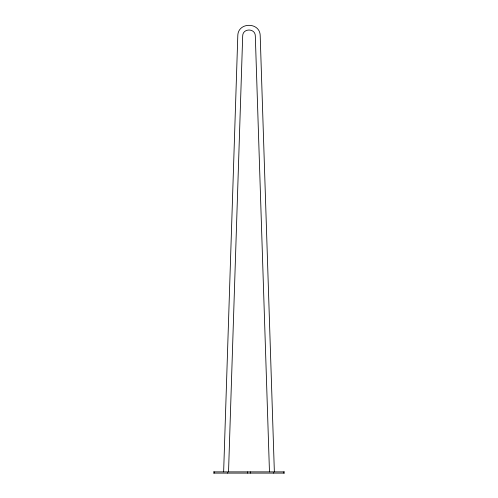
<?xml version="1.0" encoding="UTF-8"?>
<svg xmlns="http://www.w3.org/2000/svg" width="498" height="498" viewBox="0 0 498 498"><rect width="100%" height="100%" fill="white"/><g stroke="black" fill="none" stroke-linecap="round" stroke-linejoin="round"><path stroke-width="0.75" d="M223.639 471.88L237.801 35.738C237.888 21.862 260.112 21.862 260.199 35.738L274.361 471.88M228.532 471.88L242.688 35.893C242.738 28.075 255.262 28.075 255.312 35.893L269.468 471.88M213.549 471.88L284.451 471.88M213.549 473.1L284.451 473.1M283.866 471.88L283.866 473.1M273.495 472.695L273.495 473.1M250.438 471.88L250.438 473.1M247.562 471.88L247.562 473.1M227.387 472.695L227.387 473.1M214.134 471.88L214.134 473.1"/></g></svg>
